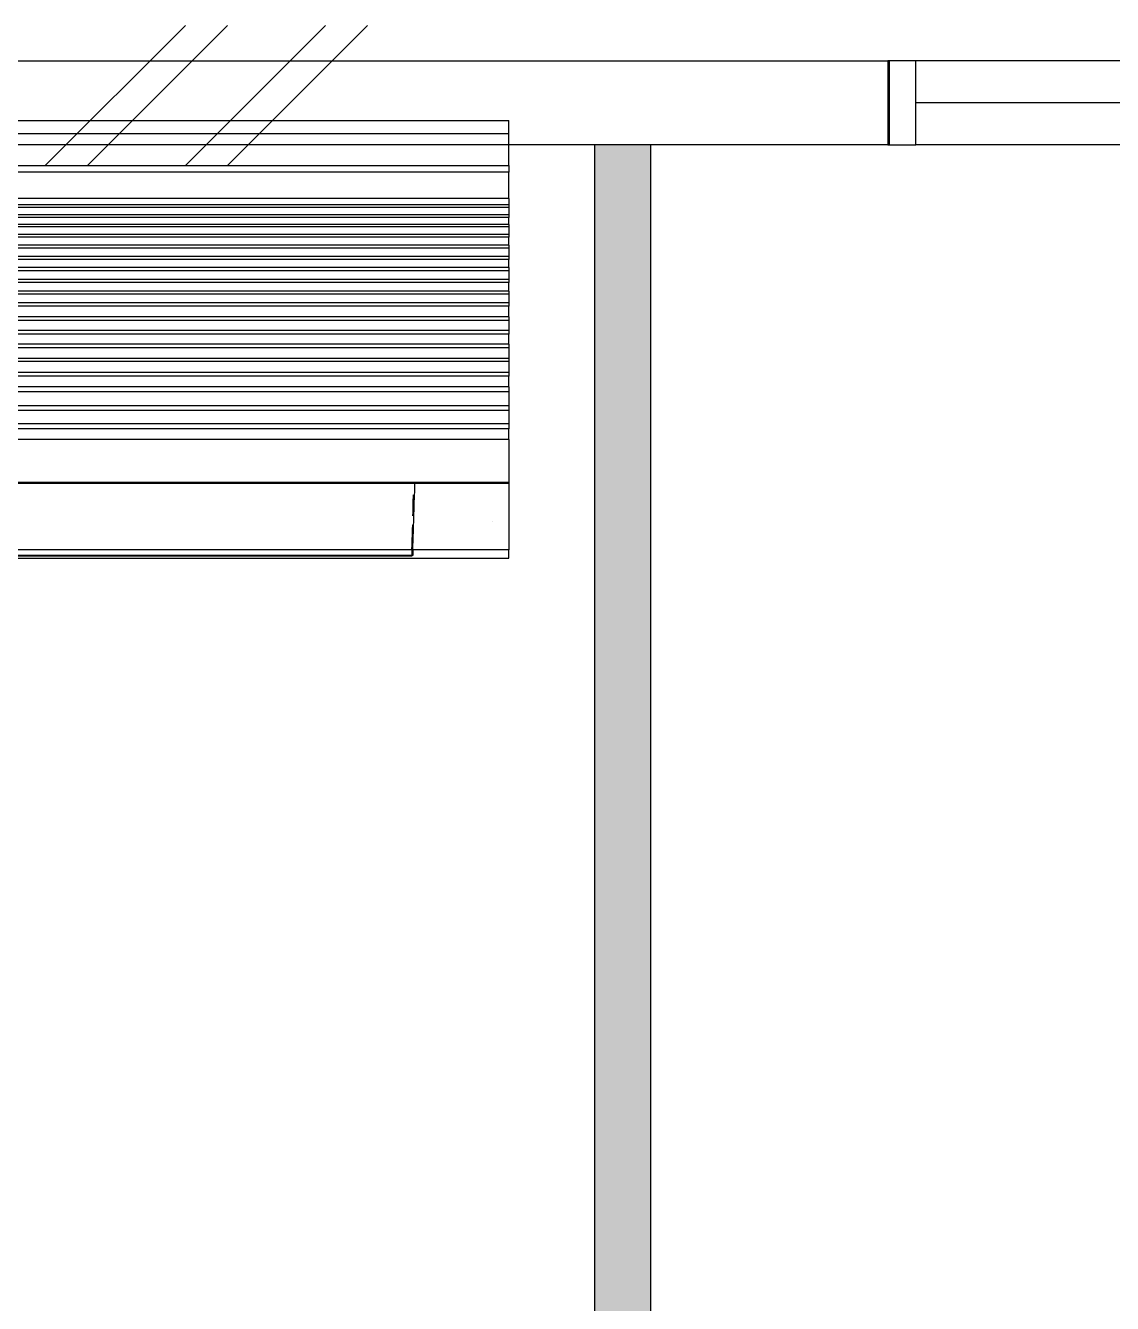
# Model space of a CAD drawing. Header units: inches. Extents: x -106706990 to 300603, y -86718466 to 1728185.
# Drawn here: x 140567 to 142506, y 28542 to 30823 of the extents above; entities that cross this region are included whole.
import ezdxf

# ---------------------------------------------------------------- set-up
doc = ezdxf.new("R2010")
doc.units = ezdxf.units.IN
doc.header["$MEASUREMENT"] = 0
for name, color, linetype in [('A-HATCH', 8, 'Continuous'), ('A-PARTITION', 4, 'Continuous'), ('A-WALL', 1, 'Continuous'), ('A-WIN', 9, 'Continuous'), ('A-WLH', 7, 'Continuous'), ('Edges', 7, 'Continuous')]:
    doc.layers.add(name, color=color, linetype=linetype)

# ---------------------------------------------------------------- blocks, each defined once
blk = doc.blocks.new('A$C04C40081')
at = {"layer": 'A-WIN', "color": 8}
for p, q in [((850, 150), (50, 150)), ((850, 75), (50, 75)), ((850, 0), (50, 0))]:
    blk.add_line(p, q, dxfattribs=at)
at = {"layer": 'A-WIN', "color": 8, "linetype": 'Continuous'}
for points in [[(50, 150), (0, 150), (0, 0), (50, 0)], [(850, 150), (900, 150), (900, 0), (850, 0)]]:
    blk.add_lwpolyline(points, close=True, dxfattribs=at)
blk = doc.blocks.new('A$C52B244CD')
at = {"layer": 'A-WLH', "color": 8}
for p, q in [((0, 0), (250, 250)), ((75, 0), (325, 250)), ((250, 0), (500, 250)), ((325, 0), (575, 250))]:
    blk.add_line(p, q, dxfattribs=at)
blk = doc.blocks.new('air con')
at = {"layer": 'Edges'}
for p, q in [((71.402, 41.898), (152.402, 41.898)), ((152.402, 41.095), (152.402, 41.898)), ((71.402, 41.095), (152.402, 41.095)), ((152.402, 39.122), (152.402, 41.095)), ((71.402, 39.122), (152.402, 39.122)), ((152.402, 38.724), (71.402, 38.724)), ((152.402, 39.122), (152.402, 38.724)), ((152.402, 37.092), (152.402, 38.724)), ((152.402, 37.092), (71.402, 37.092)), ((152.402, 37.092), (152.402, 36.701)), ((152.402, 36.701), (71.402, 36.701)), ((152.402, 36.542), (71.402, 36.542)), ((152.402, 36.701), (152.402, 36.542)), ((152.402, 36.542), (152.402, 36.078)), ((152.402, 36.078), (71.402, 36.078)), ((152.402, 35.914), (71.402, 35.914)), ((152.402, 35.493), (71.402, 35.493)), ((152.402, 36.078), (152.402, 35.914)), ((152.402, 35.493), (152.402, 35.914)), ((152.402, 35.493), (152.402, 35.34)), ((152.402, 35.34), (71.402, 35.34)), ((152.402, 34.877), (71.402, 34.877)), ((152.402, 34.709), (71.402, 34.709)), ((152.402, 35.34), (152.402, 34.877)), ((152.402, 34.877), (152.402, 34.709)), ((152.402, 34.207), (152.402, 34.709)), ((152.402, 34.207), (71.402, 34.207)), ((152.402, 34.022), (71.402, 34.022)), ((152.402, 34.207), (152.402, 34.022)), ((152.402, 34.022), (152.402, 33.51)), ((152.402, 33.51), (71.402, 33.51)), ((152.402, 33.335), (71.402, 33.335)), ((152.402, 33.51), (152.402, 33.335)), ((152.402, 32.826), (152.402, 33.335)), ((152.402, 32.826), (71.402, 32.826)), ((152.402, 32.625), (71.402, 32.625)), ((152.402, 32.826), (152.402, 32.625)), ((152.402, 32.625), (152.402, 32.098)), ((152.402, 32.098), (71.402, 32.098)), ((152.402, 31.911), (71.402, 31.911)), ((152.402, 32.098), (152.402, 31.911)), ((152.402, 31.378), (152.402, 31.911)), ((152.402, 31.378), (71.402, 31.378)), ((152.402, 31.189), (71.402, 31.189)), ((152.402, 31.378), (152.402, 31.189)), ((152.402, 31.189), (152.402, 30.654)), ((152.402, 30.654), (71.402, 30.654)), ((152.402, 30.439), (71.402, 30.439)), ((152.402, 30.654), (152.402, 30.439)), ((152.402, 29.791), (152.402, 30.439)), ((152.402, 29.791), (71.402, 29.791)), ((152.402, 29.562), (71.402, 29.562)), ((152.402, 29.791), (152.402, 29.562)), ((152.402, 29.562), (152.402, 28.935)), ((152.402, 28.935), (71.402, 28.935)), ((152.402, 28.714), (71.402, 28.714)), ((152.402, 28.935), (152.402, 28.714)), ((152.402, 28.092), (152.402, 28.714)), ((152.402, 28.092), (71.402, 28.092)), ((152.402, 27.871), (71.402, 27.871)), ((152.402, 28.092), (152.402, 27.871)), ((152.402, 27.871), (152.402, 27.226)), ((152.402, 27.226), (71.402, 27.226)), ((152.402, 27.024), (71.402, 27.024)), ((152.402, 27.226), (152.402, 27.024)), ((152.402, 27.024), (152.402, 26.349)), ((152.402, 26.349), (71.402, 26.349)), ((152.402, 26.117), (71.402, 26.117)), ((152.402, 26.349), (152.402, 26.117)), ((152.402, 25.469), (152.402, 26.117)), ((152.402, 25.469), (71.402, 25.469)), ((152.402, 25.469), (152.402, 25.162)), ((152.402, 25.162), (71.402, 25.162)), ((152.402, 25.162), (152.402, 24.304)), ((152.402, 24.304), (71.402, 24.304)), ((152.402, 24.002), (71.402, 24.002)), ((152.402, 24.304), (152.402, 24.002)), ((152.402, 24.002), (152.402, 23.184)), ((152.402, 23.184), (71.402, 23.184)), ((152.402, 22.883), (71.402, 22.883)), ((152.402, 23.184), (152.402, 22.883)), ((152.402, 22.213), (152.402, 22.883)), ((152.402, 22.213), (71.402, 22.213)), ((152.402, 22.213), (152.402, 19.568)), ((152.402, 19.568), (71.402, 19.568)), ((152.402, 19.493), (71.402, 19.493)), ((146.575, 18.687), (146.588, 19.085)), ((146.588, 19.085), (146.601, 19.493)), ((152.402, 19.568), (152.402, 19.493)), ((152.402, 19.493), (152.402, 15.42)), ((146.494, 18.035), (146.504, 18.391)), ((146.504, 18.391), (146.514, 18.752)), ((146.514, 18.752), (146.516, 18.813)), ((146.55, 17.923), (146.562, 18.299)), ((146.562, 18.299), (146.575, 18.687)), ((146.479, 17.503), (146.484, 17.685)), ((146.484, 17.685), (146.494, 18.035)), ((146.527, 17.206), (146.538, 17.558)), ((146.538, 17.558), (146.55, 17.923)), ((146.447, 16.349), (146.456, 16.673)), ((146.456, 16.673), (146.464, 16.956)), ((146.505, 16.546), (146.516, 16.869)), ((146.516, 16.869), (146.527, 17.206)), ((151.402, 17.184), (151.402, 17.175)), ((146.429, 15.722), (146.438, 16.032)), ((146.438, 16.032), (146.447, 16.349)), ((146.477, 15.675), (146.486, 15.948)), ((146.486, 15.948), (146.495, 16.239)), ((146.495, 16.239), (146.505, 16.546)), ((146.421, 15.42), (76.921, 15.42)), ((146.421, 15.051), (76.921, 15.051)), ((146.421, 15.012), (76.921, 15.012)), ((146.421, 15.42), (146.429, 15.722)), ((146.468, 15.42), (146.421, 15.42)), ((146.421, 15.42), (146.421, 15.051)), ((146.468, 15.051), (146.421, 15.051)), ((146.421, 15.051), (146.421, 15.012)), ((146.468, 15.42), (146.477, 15.675)), ((152.402, 15.42), (146.468, 15.42)), ((146.468, 15.42), (146.468, 15.051)), ((152.402, 14.898), (152.402, 15.42)), ((71.402, 14.898), (152.402, 14.898))]:
    blk.add_line(p, q, dxfattribs=at)

msp = doc.modelspace()

# ---------------------------------------------------------------- hatches: boundary and pattern name
at = {"layer": 'A-HATCH'}
h = msp.add_hatch(dxfattribs=at)
h.set_pattern_fill('DOTS', color=8, scale=800)
h.set_pattern_definition([(0, (114889.653, -264791.58), (25, 50), [0, -50])])
h.paths.add_polyline_path([(141582.8, 26147.7), (141682.8, 26147.7), (141682.8, 26247.7), (141682.8, 30609.7), (141582.8, 30609.7)])
h.paths.add_polyline_path([(138657.8, 28884.7), (138557.8, 28884.7), (138557.8, 26109.7), (138657.8, 26109.7)])

# ---------------------------------------------------------------- linework, layer by layer
at = {"layer": 'A-PARTITION', "color": 8}
for p, q in [((141582.8, 26109.7), (141582.8, 30609.7)), ((141682.8, 26209.7), (141682.8, 30609.7))]:
    msp.add_line(p, q, dxfattribs=at)
at = {"layer": 'A-WALL', "color": 8, "linetype": 'Continuous', "ltscale": 900}
for p, q in [((139707.8, 30759.7), (142107.8, 30759.7)), ((142107.8, 30759.7), (142107.8, 30609.7)), ((142107.8, 30609.7), (139707.8, 30609.7))]:
    msp.add_line(p, q, dxfattribs=at)

# ---------------------------------------------------------------- block references
at = {"xscale": 28.92590521224616, "yscale": 28.92590521224616, "zscale": 28.92590521224616}
msp.add_blockref('air con', (137021.1, 29441.1), dxfattribs=at)
at = {"layer": 'A-WIN', "color": 8}
msp.add_blockref('A$C04C40081', (142105.5, 30609.9), dxfattribs=at)
at = {"layer": 'A-WLH', "color": 8}
msp.add_blockref('A$C52B244CD', (140602.2, 30572.6), dxfattribs=at)

doc.saveas('drawing.dxf')
